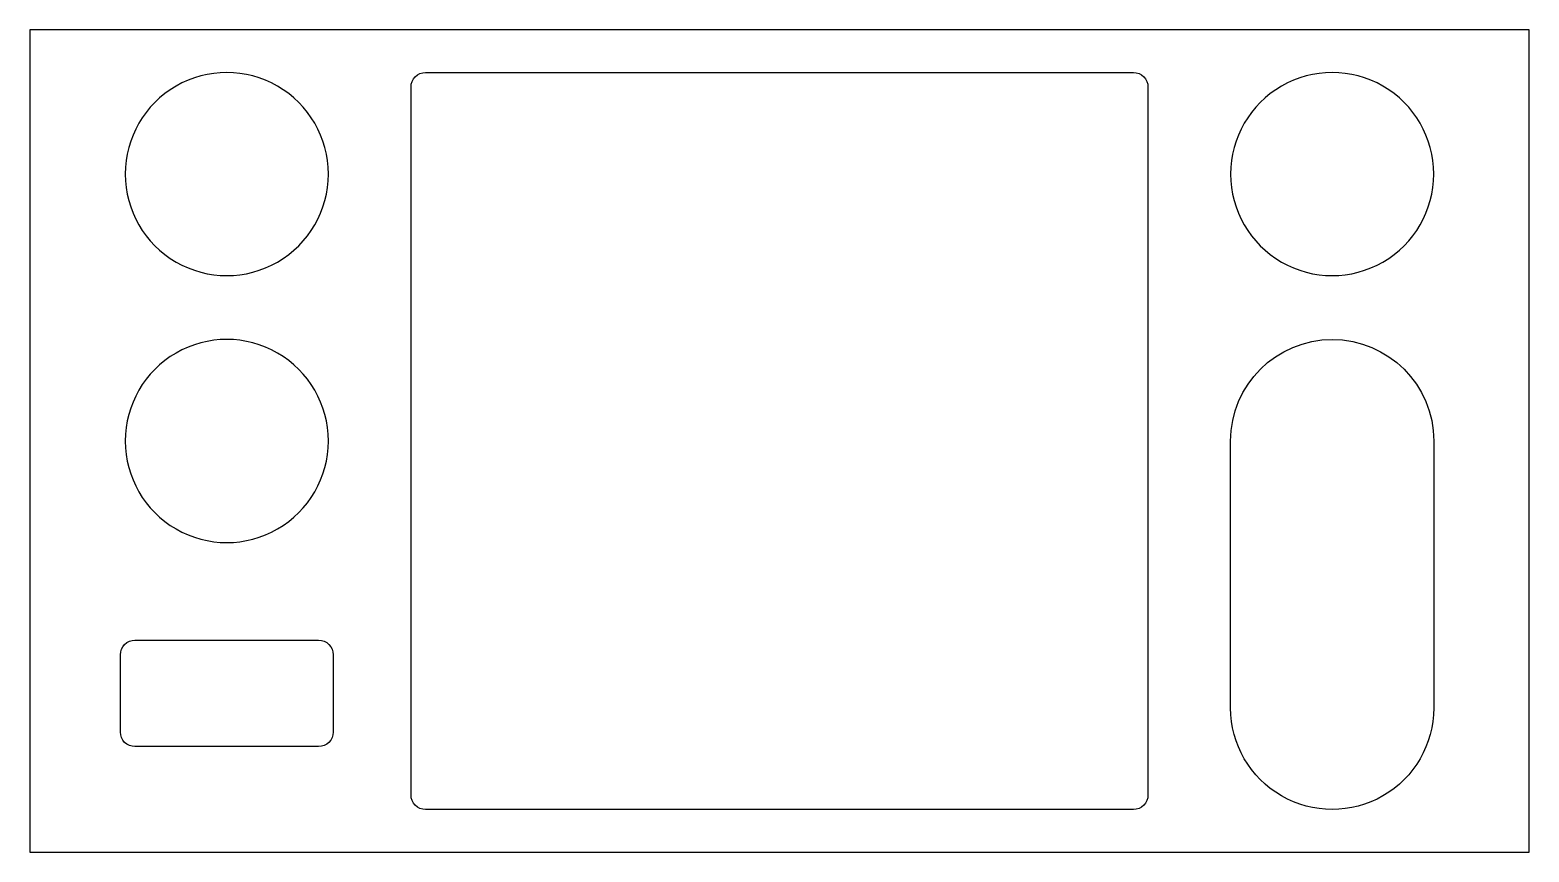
# Model space of a CAD drawing. Header units: millimetres. Extents: x 14 to 169, y 91 to 176.
import ezdxf

# ---------------------------------------------------------------- set-up
doc = ezdxf.new("R2010")
doc.units = ezdxf.units.MM
doc.layers.add('Layer_1', color=7, linetype='CONTINUOUS')

msp = doc.modelspace()

# ---------------------------------------------------------------- linework, layer by layer
at = {"layer": 'Layer_1', "color": 7}
for points in [[(14.2345, 90.529), (169.2345, 90.529), (169.2345, 175.529), (14.2345, 175.529)], [(24.0845, 160.629)], [(138.3845, 160.629)], [(24.0845, 133.029)], [(159.3845, 133.029)], [(44.0845, 101.429)], [(128.3345, 94.929)]]:
    msp.add_lwpolyline(points, close=True, dxfattribs=at)
for points in [[(55.1345, 171.129), (128.3345, 171.129)], [(53.6345, 96.429), (53.6345, 169.629)], [(129.8345, 169.629), (129.8345, 96.429)], [(138.3845, 105.429), (138.3845, 133.029)], [(159.3845, 133.029), (159.3845, 105.429)], [(25.0845, 112.429), (44.0845, 112.429)], [(23.5845, 102.929), (23.5845, 110.929)], [(45.5845, 110.929), (45.5845, 102.929)], [(44.0845, 101.429), (25.0845, 101.429)], [(128.3345, 94.929), (55.1345, 94.929)]]:
    msp.add_lwpolyline(points, dxfattribs=at)
for points in [[(39.8345, 169.722267), (36.585789, 171.597911), (32.583211, 171.597911), (29.3345, 169.722267)], [(53.6345, 169.629), (53.6345, 170.026825), (53.792535, 170.408356), (54.07384, 170.68966)], [(54.07384, 170.68966), (54.355144, 170.970965), (54.736675, 171.129), (55.1345, 171.129)], [(128.3345, 171.129), (128.732325, 171.129), (129.113856, 170.970965), (129.39516, 170.68966)], [(129.39516, 170.68966), (129.676465, 170.408356), (129.8345, 170.026825), (129.8345, 169.629)], [(154.1345, 169.722267), (150.885789, 171.597911), (146.883211, 171.597911), (143.6345, 169.722267)], [(29.3345, 169.722267), (26.085789, 167.846623), (24.0845, 164.380289), (24.0845, 160.629)], [(45.0845, 160.629), (45.0845, 164.380289), (43.083211, 167.846623), (39.8345, 169.722267)], [(143.6345, 169.722267), (140.385789, 167.846622), (138.3845, 164.380289), (138.3845, 160.629)], [(159.3845, 160.629), (159.3845, 164.380289), (157.383211, 167.846622), (154.1345, 169.722267)], [(24.0845, 160.629), (24.0845, 156.877711), (26.085789, 153.411378), (29.3345, 151.535733)], [(39.8345, 151.535733), (43.083211, 153.411378), (45.0845, 156.877711), (45.0845, 160.629)], [(138.3845, 160.629), (138.3845, 156.877711), (140.385789, 153.411378), (143.6345, 151.535733)], [(154.1345, 151.535733), (157.383211, 153.411378), (159.3845, 156.877711), (159.3845, 160.629)], [(29.3345, 151.535733), (32.583211, 149.660089), (36.585789, 149.660089), (39.8345, 151.535733)], [(143.6345, 151.535733), (146.883211, 149.660089), (150.885789, 149.660089), (154.1345, 151.535733)], [(39.8345, 142.122267), (36.585789, 143.997911), (32.583211, 143.997911), (29.3345, 142.122267)], [(138.3845, 133.029), (138.3845, 138.82799), (143.08551, 143.529), (148.8845, 143.529)], [(148.8845, 143.529), (154.68349, 143.529), (159.3845, 138.82799), (159.3845, 133.029)], [(29.3345, 142.122267), (26.085789, 140.246623), (24.0845, 136.780289), (24.0845, 133.029)], [(45.0845, 133.029), (45.0845, 136.780289), (43.083211, 140.246623), (39.8345, 142.122267)], [(24.0845, 133.029), (24.0845, 129.277711), (26.085789, 125.811378), (29.3345, 123.935733)], [(39.8345, 123.935733), (43.083211, 125.811378), (45.0845, 129.277711), (45.0845, 133.029)], [(29.3345, 123.935733), (32.583211, 122.060089), (36.585789, 122.060089), (39.8345, 123.935733)], [(23.5845, 110.929), (23.5845, 111.326825), (23.742535, 111.708356), (24.02384, 111.98966)], [(24.02384, 111.98966), (24.305144, 112.270965), (24.686675, 112.429), (25.0845, 112.429)], [(44.0845, 112.429), (44.482325, 112.429), (44.863856, 112.270965), (45.14516, 111.98966)], [(45.14516, 111.98966), (45.426465, 111.708356), (45.5845, 111.326825), (45.5845, 110.929)], [(143.6345, 96.335733), (140.385789, 98.211378), (138.3845, 101.677711), (138.3845, 105.429)], [(159.3845, 105.429), (159.3845, 101.677711), (157.383211, 98.211378), (154.1345, 96.335733)], [(24.02384, 101.86834), (23.742535, 102.149644), (23.5845, 102.531175), (23.5845, 102.929)], [(45.5845, 102.929), (45.5845, 102.531175), (45.426465, 102.149644), (45.14516, 101.86834)], [(25.0845, 101.429), (24.686675, 101.429), (24.305144, 101.587035), (24.02384, 101.86834)], [(45.14516, 101.86834), (44.863856, 101.587035), (44.482325, 101.429), (44.0845, 101.429)], [(54.07384, 95.36834), (53.792535, 95.649644), (53.6345, 96.031175), (53.6345, 96.429)], [(129.8345, 96.429), (129.8345, 96.031175), (129.676465, 95.649644), (129.39516, 95.36834)], [(154.1345, 96.335733), (150.885789, 94.460089), (146.883211, 94.460089), (143.6345, 96.335733)], [(55.1345, 94.929), (54.736675, 94.929), (54.355144, 95.087035), (54.07384, 95.36834)], [(129.39516, 95.36834), (129.113856, 95.087035), (128.732325, 94.929), (128.3345, 94.929)]]:
    msp.add_open_spline(points, degree=3, dxfattribs=at)

doc.saveas('drawing.dxf')
